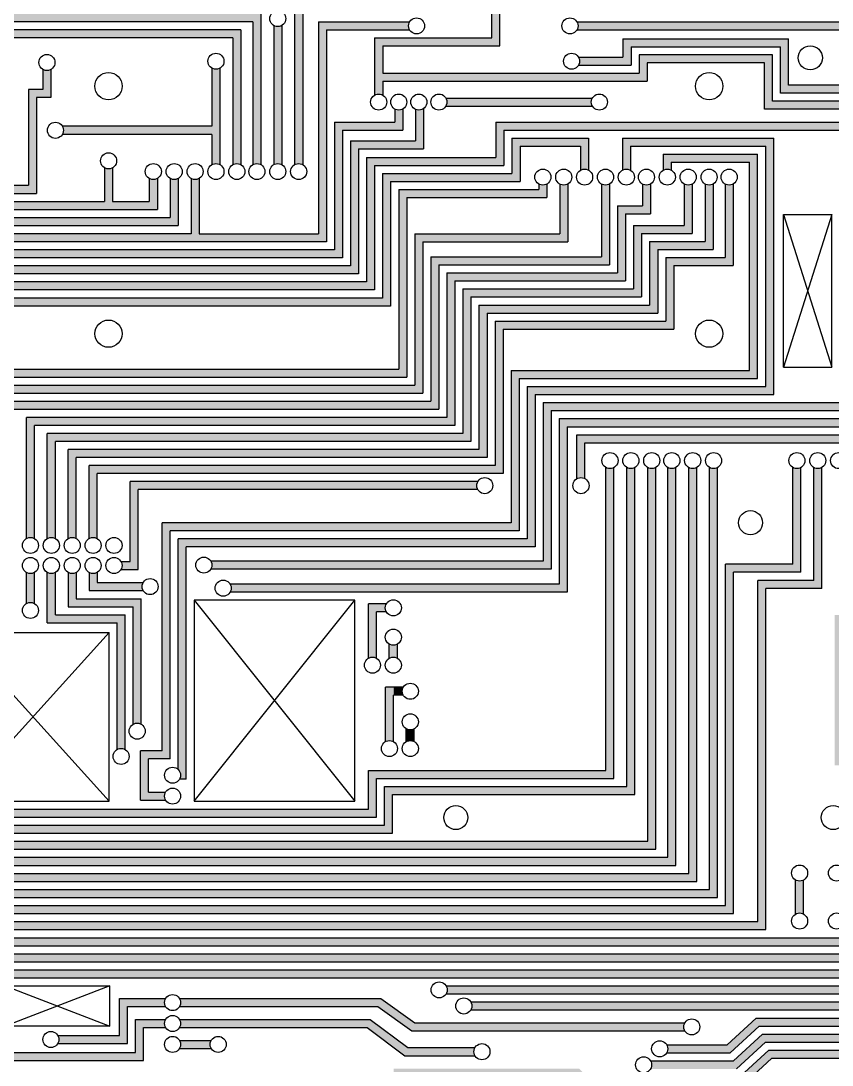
# Model space of a CAD drawing. Header units: millimetres. Extents: x -2849 to 258, y -823 to -139.
# Drawn here: x -348 to -247, y -334 to -204.1 of the extents above; entities that cross this region are included whole.
import ezdxf

# ---------------------------------------------------------------- set-up
doc = ezdxf.new("R2010")
doc.units = ezdxf.units.MM

msp = doc.modelspace()

# ---------------------------------------------------------------- hatches: boundary and pattern name
at = {"lineweight": 30}
for points in [[(-300.883, -201.168), (-302.974, -201.168), (-343.784, -201.132), (-343.784, -200.004, -1), (-345.784, -200.004), (-345.784, -201.132), (-394.724, -201.168), (-394.724, -217.661), (-395.851, -217.661, -0.4142136), (-394.851, -218.661, -0.4142136), (-395.851, -219.661), (-394.724, -219.661), (-394.724, -248.852), (-395.851, -248.852, -0.4142136), (-394.851, -249.852, -0.4142136), (-395.851, -250.852), (-394.724, -250.852), (-394.724, -278.542), (-393.724, -278.542), (-393.724, -202.168), (-313.937, -202.168), (-313.937, -221.956, -0.2679496), (-312.937, -221.956), (-312.937, -202.168), (-303.974, -202.168), (-300.883, -202.168)], [(-204.724, -201.168), (-225.524, -201.168), (-301.617, -201.168), (-301.617, -202.168), (-289.385, -202.168), (-289.385, -206.192), (-301.617, -206.192), (-301.617, -207.192), (-288.385, -207.192), (-288.385, -202.168), (-226.524, -202.168), (-226.524, -213.302, -0.2679496), (-225.524, -213.302), (-225.524, -202.168), (-205.724, -202.168), (-205.724, -278.542), (-204.724, -278.542), (-204.724, -229.475), (-203.596, -229.475, -0.4142136), (-204.596, -228.475, -0.4142136), (-203.596, -227.475), (-204.724, -227.475)], [(-391.724, -204.168), (-319.137, -204.168), (-319.137, -221.956, -0.2679496), (-318.137, -221.956), (-318.137, -203.168), (-392.724, -203.168), (-392.724, -278.542), (-391.724, -278.542)], [(-320.637, -205.168), (-390.724, -205.168), (-390.724, -278.542), (-389.724, -278.542), (-389.724, -206.168), (-321.637, -206.168), (-321.637, -221.956, -0.2679496), (-320.637, -221.956)], [(-309.983, -205.194), (-300.883, -205.194), (-300.883, -204.194), (-310.983, -204.194), (-310.983, -230.557), (-325.837, -230.557), (-325.837, -223.688, -0.2679496), (-326.837, -223.688), (-326.837, -230.557), (-364.564, -230.557), (-364.564, -223.688, -0.2679496), (-365.564, -223.688), (-365.564, -252.806, -0.2679496), (-364.564, -252.806), (-364.564, -231.557), (-309.983, -231.557)], [(-315.537, -204.652, -0.2679496), (-316.537, -204.652), (-316.537, -221.956, -0.2679496), (-315.537, -221.956)], [(-299.752, -204.694, -0.1316527), (-299.618, -204.194), (-301.617, -204.194), (-301.617, -205.194), (-299.618, -205.194, -0.1316527)], [(-233.056, -204.194), (-278.786, -204.194, -0.1316527), (-278.652, -204.694, -0.1316527), (-278.786, -205.194), (-234.056, -205.194), (-234.056, -241.871), (-242.047, -241.871, -0.1316527), (-241.913, -242.371, -0.1316527), (-242.047, -242.871), (-233.056, -242.871), (-229.598, -242.871, -0.1316527), (-229.732, -242.371, -0.1316527), (-229.598, -241.871), (-233.056, -241.871)], [(-301.617, -210.588), (-302.974, -210.588), (-302.974, -207.192), (-301.617, -207.192), (-301.617, -206.192), (-303.974, -206.192), (-303.974, -213.302, -0.2679496), (-302.974, -213.302), (-302.974, -211.588), (-301.617, -211.588)], [(-270.052, -209.288), (-255.424, -209.288), (-255.424, -215.075), (-238.056, -215.075), (-238.056, -234.005, -0.2679496), (-237.056, -234.005), (-237.056, -214.075), (-254.424, -214.075), (-254.424, -208.288), (-271.052, -208.288), (-271.052, -210.588), (-301.617, -210.588), (-301.617, -211.588), (-270.052, -211.588)], [(-346.064, -213.59), (-344.284, -213.59), (-344.284, -210.108, -0.2679496), (-345.284, -210.108), (-345.284, -212.59), (-347.064, -212.59), (-347.064, -224.532), (-354.264, -224.532), (-354.264, -223.688, -0.2679496), (-355.264, -223.688), (-355.264, -225.532), (-346.064, -225.532)], [(-323.237, -209.954, -0.2679496), (-324.237, -209.954), (-324.237, -217.188), (-342.863, -217.188, -0.1316527), (-342.729, -217.688, -0.1316527), (-342.863, -218.188), (-324.237, -218.188), (-324.237, -221.956, -0.2679496), (-323.237, -221.956)], [(-307.983, -217.666), (-300.883, -217.666), (-300.883, -215.164, -0.1547701), (-301.474, -215.034), (-301.474, -216.666), (-308.983, -216.666), (-308.983, -232.557), (-362.659, -232.557), (-362.659, -256.033), (-365.437, -256.033), (-365.437, -268.484, -0.2679496), (-364.437, -268.484), (-364.437, -257.033), (-361.659, -257.033), (-361.659, -233.557), (-307.983, -233.557)], [(-297.874, -214.968, -0.270046), (-298.874, -215.085), (-298.874, -219.002), (-301.617, -219.002), (-301.617, -220.002), (-297.874, -220.002)], [(-300.474, -215.034, -0.2679496), (-301.474, -215.034), (-301.474, -216.666), (-301.617, -216.666), (-301.617, -217.666), (-300.474, -217.666)], [(-240.696, -216.668), (-262.622, -216.668), (-288.874, -216.668), (-288.874, -221.06), (-301.617, -221.06), (-301.617, -222.06), (-287.874, -222.06), (-287.874, -217.668), (-263.622, -217.668), (-240.696, -217.668, -0.1316527), (-240.83, -217.168, -0.1316527)], [(-285.874, -219.668), (-278.33, -219.668), (-278.33, -222.644, -0.2679496), (-277.33, -222.644), (-277.33, -218.668), (-286.874, -218.668), (-286.874, -223.06), (-301.617, -223.06), (-301.617, -224.06), (-285.874, -224.06)], [(-208.724, -225.547), (-228.452, -225.547), (-228.452, -228.26), (-229.247, -228.26, -0.1316527), (-229.113, -228.76, -0.1316527), (-229.247, -229.26), (-227.452, -229.26), (-227.452, -226.547), (-209.724, -226.547), (-209.724, -251.04), (-231.443, -251.04), (-240.491, -255.571), (-278.782, -255.571), (-278.782, -261.044, -0.2679496), (-277.782, -261.044), (-277.782, -256.571), (-240.264, -256.571), (-231.216, -252.04), (-208.724, -252.04)], [(-210.724, -234.968), (-216.858, -234.968, -0.1316527), (-216.724, -235.468, -0.1316527), (-216.858, -235.968), (-211.724, -235.968), (-211.724, -249.04), (-231.985, -249.04), (-241.033, -253.571), (-280.983, -253.571), (-280.983, -274.168), (-301.617, -274.168), (-301.617, -275.168), (-279.983, -275.168), (-279.983, -254.571), (-240.718, -254.571), (-231.67, -250.04), (-210.724, -250.04)], [(-274.171, -259.661, -0.2679496), (-275.171, -259.661), (-275.171, -278.542), (-274.171, -278.542)], [(-271.571, -259.661, -0.2679496), (-272.571, -259.661), (-272.571, -278.542), (-271.571, -278.542)], [(-268.971, -259.661, -0.2679496), (-269.971, -259.661), (-269.971, -278.542), (-268.971, -278.542)], [(-266.471, -259.661, -0.2679496), (-267.471, -259.661), (-267.471, -278.542), (-266.471, -278.542)], [(-263.871, -259.661, -0.2679496), (-264.871, -259.661), (-264.871, -278.542), (-263.871, -278.542)], [(-261.271, -259.661, -0.2679496), (-262.271, -259.661), (-262.271, -278.542), (-261.271, -278.542)], [(-250.893, -259.661, -0.2679496), (-251.893, -259.661), (-251.893, -271.697), (-260.271, -271.697), (-260.271, -278.542), (-259.271, -278.542), (-259.271, -272.697), (-250.893, -272.697)], [(-248.293, -259.661, -0.2679496), (-249.293, -259.661), (-249.293, -273.697), (-256.271, -273.697), (-256.271, -278.542), (-255.271, -278.542), (-255.271, -274.697), (-248.293, -274.697)], [(-291.129, -261.41), (-301.617, -261.41), (-301.617, -262.41), (-291.129, -262.41, -0.1316527), (-291.263, -261.91, -0.1316527)], [(-346.337, -272.716, -0.2679496), (-347.337, -272.716), (-347.337, -276.575, -0.2679496), (-346.337, -276.575)], [(-343.737, -272.716, -0.2679496), (-344.737, -272.716), (-344.737, -278.542), (-335.047, -278.542), (-335.047, -277.978), (-343.737, -277.978)], [(-333.047, -275.978), (-341.137, -275.978), (-341.137, -272.716, -0.2679496), (-342.137, -272.716), (-342.137, -276.978), (-334.047, -276.978), (-334.047, -278.542), (-333.047, -278.542)], [(-332.937, -274.478, -0.1316527), (-332.803, -273.978), (-338.537, -273.978), (-338.537, -272.716, -0.2679496), (-339.537, -272.716), (-339.537, -274.978), (-332.803, -274.978, -0.1316527)], [(-302.648, -277.122, -0.1316527), (-302.514, -276.622), (-304.748, -276.622), (-304.748, -278.542), (-303.748, -278.542), (-303.748, -277.622), (-302.514, -277.622, -0.1316527)], [(-241.093, -295.719), (-245.693, -295.719), (-245.693, -277.991), (-246.693, -277.991), (-246.693, -296.719), (-242.093, -296.719), (-242.093, -318.168), (-305.527, -318.168), (-305.527, -319.168), (-241.093, -319.168)], [(-335.047, -278.542), (-344.737, -278.542), (-344.737, -278.978), (-336.047, -278.978), (-336.047, -294.741, -0.2679496), (-335.047, -294.741)], [(-333.047, -278.542), (-334.047, -278.542), (-334.047, -291.602, -0.2679496), (-333.047, -291.602)], [(-329.437, -278.542), (-330.437, -278.542), (-330.437, -294.925), (-333.15, -294.925), (-333.15, -301.05), (-330.003, -301.05, -0.1316527), (-330.137, -300.55, -0.1316527), (-330.003, -300.05), (-332.15, -300.05), (-332.15, -295.925), (-329.437, -295.925)], [(-327.437, -278.542), (-328.437, -278.542), (-328.437, -297.236, -0.2015124), (-328.137, -297.95, -0.1316527), (-328.271, -298.45), (-327.437, -298.45)], [(-303.748, -278.542), (-304.748, -278.542), (-304.748, -283.387, -0.2679496), (-303.748, -283.387)], [(-237.093, -293.719), (-237.093, -291.719), (-240.493, -291.719), (-240.493, -278.542), (-241.493, -278.542), (-241.493, -292.719), (-238.093, -292.719), (-238.093, -322.168), (-301.617, -322.168), (-301.617, -323.168), (-237.093, -323.168)], [(-219.988, -278.542), (-220.988, -278.542), (-220.988, -324.168), (-295.076, -324.168, -0.1316527), (-294.942, -324.668, -0.1316527), (-295.076, -325.168), (-219.988, -325.168)], [(-217.388, -278.542), (-218.388, -278.542), (-218.388, -326.168), (-292.006, -326.168, -0.1316527), (-291.872, -326.668, -0.1316527), (-292.006, -327.168), (-217.388, -327.168)], [(-301.617, -281.771, -0.1396167), (-302.148, -281.637), (-302.148, -283.387, -0.1396167), (-301.617, -283.253)], [(-301.148, -281.637, -0.123705), (-301.617, -281.771), (-301.617, -283.253, -0.123705), (-301.148, -283.387)], [(-301.635, -288.001), (-301.635, -287.001), (-302.635, -287.001), (-302.635, -293.765, -0.2679496), (-301.635, -293.765)], [(-300.401, -287.001), (-301.617, -287.001), (-301.617, -288.001), (-300.401, -288.001, -0.1316527), (-300.535, -287.501, -0.1316527)], [(-299.035, -292.174, -0.2679496), (-300.035, -292.174), (-300.035, -293.765, -0.2679496), (-299.035, -293.765)], [(-303.757, -298.362), (-301.617, -298.362), (-301.617, -297.362), (-304.757, -297.362), (-304.757, -302.168), (-372.171, -302.168), (-372.171, -307.45), (-376.071, -307.45, -0.1316527), (-375.937, -307.95, -0.1316527), (-376.071, -308.45), (-371.171, -308.45), (-371.171, -303.168), (-303.757, -303.168)], [(-301.757, -300.362), (-301.617, -300.362), (-301.617, -299.362), (-302.757, -299.362), (-302.757, -304.168), (-370.171, -304.168), (-370.171, -310.05), (-376.071, -310.05, -0.1316527), (-375.937, -310.55, -0.1316527), (-376.071, -311.05), (-369.171, -311.05), (-369.171, -305.168), (-301.757, -305.168)], [(-301.617, -306.168), (-368.171, -306.168), (-368.171, -312.65), (-376.071, -312.65, -0.1316527), (-375.937, -313.15, -0.1316527), (-376.071, -313.65), (-367.171, -313.65), (-367.171, -307.168), (-301.617, -307.168)], [(-301.617, -308.168), (-366.171, -308.168), (-366.171, -315.15), (-376.071, -315.15, -0.1316527), (-375.937, -315.65, -0.1316527), (-376.071, -316.15), (-365.171, -316.15), (-365.171, -309.168), (-301.617, -309.168)], [(-301.617, -310.168), (-364.171, -310.168), (-364.171, -317.75), (-376.071, -317.75, -0.1316527), (-375.937, -318.25, -0.1316527), (-376.071, -318.75), (-363.171, -318.75), (-363.171, -311.168), (-301.617, -311.168)], [(-214.788, -310.991, -0.2679496), (-215.788, -310.991), (-215.788, -328.168), (-256.467, -328.168), (-260.081, -331.499), (-267.614, -331.499, -0.1316527), (-267.48, -331.999, -0.1316527), (-267.614, -332.499), (-259.691, -332.499), (-256.076, -329.168), (-214.788, -329.168)], [(-301.617, -312.168), (-362.171, -312.168), (-362.171, -320.35), (-376.071, -320.35, -0.1316527), (-375.937, -320.85, -0.1316527), (-376.071, -321.35), (-361.171, -321.35), (-361.171, -313.168), (-301.617, -313.168)], [(-301.617, -314.168), (-360.171, -314.168), (-360.171, -322.35), (-375.354, -322.35), (-375.354, -324.35), (-376.071, -324.35, -0.1316527), (-375.937, -324.85, -0.1316527), (-376.071, -325.35), (-374.354, -325.35), (-374.354, -323.35), (-359.171, -323.35), (-359.171, -315.168), (-301.617, -315.168)], [(-212.288, -314.554, -0.2679496), (-213.288, -314.554), (-213.288, -330.168), (-255.686, -330.168), (-259.301, -333.499), (-269.614, -333.499, -0.1316527), (-269.48, -333.999, -0.1316527), (-269.614, -334.499), (-258.91, -334.499), (-255.295, -331.168), (-212.288, -331.168)], [(-301.617, -316.168), (-358.171, -316.168), (-358.171, -324.35), (-373.354, -324.35), (-373.354, -326.95), (-376.071, -326.95, -0.1316527), (-375.937, -327.45, -0.1316527), (-376.071, -327.95), (-372.354, -327.95), (-372.354, -325.35), (-357.171, -325.35), (-357.171, -317.168), (-301.617, -317.168)], [(-301.617, -318.168), (-356.171, -318.168), (-356.171, -326.35), (-371.354, -326.35), (-371.354, -329.55), (-376.071, -329.55, -0.1316527), (-375.937, -330.05, -0.1316527), (-376.071, -330.55), (-370.354, -330.55), (-370.354, -327.35), (-355.171, -327.35), (-355.171, -319.168), (-301.617, -319.168)], [(-301.617, -320.168), (-354.171, -320.168), (-354.171, -328.35), (-369.354, -328.35), (-369.354, -332.15), (-376.071, -332.15, -0.1316527), (-375.937, -332.65, -0.1316527), (-376.071, -333.15), (-368.354, -333.15), (-368.354, -329.35), (-353.171, -329.35), (-353.171, -321.168), (-301.617, -321.168)], [(-301.617, -322.168), (-352.171, -322.168), (-352.171, -330.35), (-367.354, -330.35), (-367.354, -334.75), (-376.071, -334.75, -0.1316527), (-375.937, -335.25, -0.1316527), (-376.071, -335.75), (-366.354, -335.75), (-366.354, -331.35), (-351.171, -331.35), (-351.171, -323.168), (-301.617, -323.168)], [(-334.764, -326.75), (-330.003, -326.75, -0.1316527), (-330.137, -326.25, -0.1316527), (-330.003, -325.75), (-335.764, -325.75), (-335.764, -330.341), (-343.429, -330.341, -0.1316527), (-343.295, -330.841, -0.1316527), (-343.429, -331.341), (-334.764, -331.341)], [(-303.199, -325.75), (-308.976, -325.75), (-328.271, -325.75, -0.1316527), (-328.137, -326.25, -0.1316527), (-328.271, -326.75), (-308.976, -326.75), (-303.574, -326.75), (-301.617, -328.147), (-301.617, -326.88)], [(-265.351, -328.77), (-298.971, -328.77), (-301.617, -326.88), (-301.617, -328.147), (-299.345, -329.77), (-265.351, -329.77, -0.1316527), (-265.485, -329.27, -0.1316527)], [(-332.764, -329.35), (-330.003, -329.35, -0.1316527), (-330.137, -328.85, -0.1316527), (-330.003, -328.35), (-333.764, -328.35), (-333.764, -332.451), (-350.108, -332.451), (-350.108, -333.891, -0.2679782), (-349.108, -333.877), (-349.108, -333.451), (-332.764, -333.451)], [(-304.519, -328.35), (-328.271, -328.35, -0.1316527), (-328.137, -328.85, -0.1316527), (-328.271, -329.35), (-304.893, -329.35), (-301.617, -331.801), (-301.617, -330.521)], [(-324.463, -331.45, -0.1316527), (-324.329, -330.95), (-328.271, -330.95, -0.1316527), (-328.137, -331.45, -0.1316527), (-328.271, -331.95), (-324.329, -331.95, -0.1316527)], [(-291.479, -331.857), (-299.831, -331.857), (-301.617, -330.521), (-301.617, -331.801), (-300.206, -332.857), (-291.479, -332.857, -0.1316527), (-291.613, -332.357, -0.1316527)], [(-278.51, -334.457), (-301.617, -334.457), (-301.617, -335.457), (-278.937, -335.457), (-277.6, -336.852), (-258.513, -336.852), (-254.514, -333.168), (-236.459, -333.168, -0.1316527), (-236.593, -332.668, -0.1316527), (-236.459, -332.168), (-254.905, -332.168), (-258.903, -335.852), (-277.173, -335.852)]]:
    msp.add_hatch(color=1, dxfattribs=at).paths.add_polyline_path(points)
for points in [[(-252.424, -206.288), (-273.052, -206.288), (-273.052, -208.588), (-278.589, -208.588, -0.1316527), (-278.455, -209.088, -0.1316527), (-278.589, -209.588), (-272.052, -209.588), (-272.052, -207.288), (-253.424, -207.288), (-253.424, -213.075), (-236.056, -213.075), (-236.056, -239.005, -0.2679496), (-235.056, -239.005), (-235.056, -212.075), (-252.424, -212.075)], [(-276.993, -214.168, -0.1316527), (-276.859, -213.668), (-295.108, -213.668, -0.1316527), (-294.974, -214.168, -0.1316527), (-295.108, -214.668), (-276.859, -214.668, -0.1316527)], [(-331.037, -223.688, -0.2679496), (-332.037, -223.688), (-332.037, -226.532), (-336.604, -226.532), (-336.604, -222.354, -0.2679496), (-337.604, -222.354), (-337.604, -226.532), (-359.364, -226.532), (-359.364, -223.688, -0.2679496), (-360.364, -223.688), (-360.364, -227.532), (-331.037, -227.532)], [(-328.437, -223.688, -0.2679496), (-329.437, -223.688), (-329.437, -228.532), (-361.964, -228.532), (-361.964, -223.688, -0.2679496), (-362.964, -223.688), (-362.964, -229.532), (-328.437, -229.532)], [(-212.724, -237.468), (-216.858, -237.468, -0.1316527), (-216.724, -237.968, -0.1316527), (-216.858, -238.468), (-213.724, -238.468), (-213.724, -247.04), (-232.615, -247.04), (-241.663, -251.571), (-282.983, -251.571), (-282.983, -271.3), (-301.617, -271.3), (-301.617, -272.3), (-281.983, -272.3), (-281.983, -252.571), (-241.348, -252.571), (-232.3, -248.04), (-212.724, -248.04)], [(-239.093, -293.719), (-243.093, -293.719), (-243.093, -278.542), (-244.093, -278.542), (-244.093, -294.719), (-240.093, -294.719), (-240.093, -320.168), (-301.617, -320.168), (-301.617, -321.168), (-239.093, -321.168)], [(-250.553, -310.991, -0.2679496), (-251.553, -310.991), (-251.553, -315.23, -0.2679496), (-250.553, -315.23)]]:
    msp.add_hatch(color=1, dxfattribs=at).paths.add_polyline_path(points, flags=17)
h = msp.add_hatch(color=1, dxfattribs=at)
h.paths.add_polyline_path([(-305.983, -220.002), (-301.617, -220.002), (-301.617, -219.002), (-306.983, -219.002), (-306.983, -234.557), (-360.659, -234.557), (-360.659, -258.033), (-362.837, -258.033), (-362.837, -268.484, -0.2679496), (-361.837, -268.484), (-361.837, -259.033), (-359.659, -259.033), (-359.659, -235.557), (-305.983, -235.557)])
h.paths.add_polyline_path([(-301.983, -224.06), (-301.617, -224.06), (-301.617, -223.06), (-302.983, -223.06), (-302.983, -238.557), (-356.659, -238.557), (-356.659, -262.033), (-357.637, -262.033), (-357.637, -268.484, -0.2679496), (-356.637, -268.484), (-356.637, -263.033), (-355.659, -263.033), (-355.659, -239.557), (-301.983, -239.557)], flags=16)
h.paths.add_polyline_path([(-301.617, -247.41), (-354.659, -247.41), (-354.659, -265.706), (-355.037, -265.706), (-355.037, -268.484, -0.2679496), (-354.037, -268.484), (-354.037, -266.706), (-353.659, -266.706), (-353.659, -248.41), (-301.617, -248.41)], flags=16)
h.paths.add_polyline_path([(-301.617, -249.41), (-352.437, -249.41), (-352.437, -268.484, -0.2679496), (-351.437, -268.484), (-351.437, -250.41), (-301.617, -250.41)], flags=0)
h.paths.add_polyline_path([(-301.617, -251.41), (-349.937, -251.41), (-349.937, -268.484, -0.2679496), (-348.937, -268.484), (-348.937, -252.41), (-301.617, -252.41)], flags=0)
h.paths.add_polyline_path([(-301.617, -253.41), (-347.337, -253.41), (-347.337, -268.484, -0.2679496), (-346.337, -268.484), (-346.337, -254.41), (-301.617, -254.41)], flags=0)
h.paths.add_polyline_path([(-301.617, -255.41), (-344.737, -255.41), (-344.737, -268.484, -0.2679496), (-343.737, -268.484), (-343.737, -256.41), (-301.617, -256.41)], flags=0)
h.paths.add_polyline_path([(-301.617, -257.41), (-342.137, -257.41), (-342.137, -268.484, -0.2679496), (-341.137, -268.484), (-341.137, -258.41), (-301.617, -258.41)], flags=0)
h.paths.add_polyline_path([(-301.617, -259.41), (-339.537, -259.41), (-339.537, -268.484, -0.2679496), (-338.537, -268.484), (-338.537, -260.41), (-301.617, -260.41)], flags=0)
h = msp.add_hatch(color=1, dxfattribs=at)
h.paths.add_polyline_path([(-254.279, -218.668), (-273.13, -218.668), (-273.13, -222.644, -0.2679496), (-272.13, -222.644), (-272.13, -219.668), (-255.279, -219.668), (-255.279, -249.571), (-284.983, -249.571), (-284.983, -268.536), (-301.617, -268.536), (-301.617, -269.536), (-283.983, -269.536), (-283.983, -250.571), (-254.279, -250.571)])
h.paths.add_polyline_path([(-259.33, -224.376, -0.2679496), (-260.33, -224.376), (-260.33, -233.518), (-267.73, -233.518), (-267.73, -241.431), (-288.983, -241.431), (-288.983, -259.41), (-301.617, -259.41), (-301.617, -260.41), (-287.983, -260.41), (-287.983, -242.431), (-266.73, -242.431), (-266.73, -234.518), (-259.33, -234.518)], flags=16)
h.paths.add_polyline_path([(-261.83, -224.376, -0.2679496), (-262.83, -224.376), (-262.83, -231.518), (-269.73, -231.518), (-269.73, -239.431), (-290.983, -239.431), (-290.983, -257.41), (-301.617, -257.41), (-301.617, -258.41), (-289.983, -258.41), (-289.983, -240.431), (-268.73, -240.431), (-268.73, -232.518), (-261.83, -232.518)], flags=16)
h.paths.add_polyline_path([(-264.43, -224.376, -0.2679496), (-265.43, -224.376), (-265.43, -229.518), (-271.73, -229.518), (-271.73, -237.431), (-292.983, -237.431), (-292.983, -255.41), (-301.617, -255.41), (-301.617, -256.41), (-291.983, -256.41), (-291.983, -238.431), (-270.73, -238.431), (-270.73, -230.518), (-264.43, -230.518)], flags=0)
h.paths.add_polyline_path([(-269.63, -224.376, -0.2679496), (-270.63, -224.376), (-270.63, -227.086), (-273.73, -227.086), (-273.73, -235.431), (-294.983, -235.431), (-294.983, -253.41), (-301.617, -253.41), (-301.617, -254.41), (-293.983, -254.41), (-293.983, -236.431), (-272.73, -236.431), (-272.73, -228.086), (-269.63, -228.086)], flags=0)
h = msp.add_hatch(color=1, dxfattribs=at)
h.paths.add_polyline_path([(-256.279, -220.668), (-268.03, -220.668), (-268.03, -222.644, -0.2679496), (-267.03, -222.644), (-267.03, -221.668), (-257.279, -221.668), (-257.279, -247.571), (-286.983, -247.571), (-286.983, -266.536), (-301.617, -266.536), (-301.617, -267.536), (-285.983, -267.536), (-285.983, -248.571), (-256.279, -248.571)], flags=17)
h.paths.add_polyline_path([(-259.33, -224.376, -0.2679496), (-260.33, -224.376), (-260.33, -233.518), (-267.73, -233.518), (-267.73, -241.431), (-288.983, -241.431), (-288.983, -259.41), (-301.617, -259.41), (-301.617, -260.41), (-287.983, -260.41), (-287.983, -242.431), (-266.73, -242.431), (-266.73, -234.518), (-259.33, -234.518)], flags=16)
h.paths.add_polyline_path([(-261.83, -224.376, -0.2679496), (-262.83, -224.376), (-262.83, -231.518), (-269.73, -231.518), (-269.73, -239.431), (-290.983, -239.431), (-290.983, -257.41), (-301.617, -257.41), (-301.617, -258.41), (-289.983, -258.41), (-289.983, -240.431), (-268.73, -240.431), (-268.73, -232.518), (-261.83, -232.518)], flags=16)
h.paths.add_polyline_path([(-264.43, -224.376, -0.2679496), (-265.43, -224.376), (-265.43, -229.518), (-271.73, -229.518), (-271.73, -237.431), (-292.983, -237.431), (-292.983, -255.41), (-301.617, -255.41), (-301.617, -256.41), (-291.983, -256.41), (-291.983, -238.431), (-270.73, -238.431), (-270.73, -230.518), (-264.43, -230.518)], flags=0)
h.paths.add_polyline_path([(-269.63, -224.376, -0.2679496), (-270.63, -224.376), (-270.63, -227.086), (-273.73, -227.086), (-273.73, -235.431), (-294.983, -235.431), (-294.983, -253.41), (-301.617, -253.41), (-301.617, -254.41), (-293.983, -254.41), (-293.983, -236.431), (-272.73, -236.431), (-272.73, -228.086), (-269.63, -228.086)], flags=0)
h = msp.add_hatch(color=1, dxfattribs=at)
h.paths.add_polyline_path([(-303.983, -222.06), (-301.617, -222.06), (-301.617, -221.06), (-304.983, -221.06), (-304.983, -236.557), (-358.659, -236.557), (-358.659, -260.033), (-360.237, -260.033), (-360.237, -268.484, -0.2679496), (-359.237, -268.484), (-359.237, -261.033), (-357.659, -261.033), (-357.659, -237.557), (-303.983, -237.557)], flags=17)
h.paths.add_polyline_path([(-301.983, -224.06), (-301.617, -224.06), (-301.617, -223.06), (-302.983, -223.06), (-302.983, -238.557), (-356.659, -238.557), (-356.659, -262.033), (-357.637, -262.033), (-357.637, -268.484, -0.2679496), (-356.637, -268.484), (-356.637, -263.033), (-355.659, -263.033), (-355.659, -239.557), (-301.983, -239.557)], flags=16)
h.paths.add_polyline_path([(-301.617, -247.41), (-354.659, -247.41), (-354.659, -265.706), (-355.037, -265.706), (-355.037, -268.484, -0.2679496), (-354.037, -268.484), (-354.037, -266.706), (-353.659, -266.706), (-353.659, -248.41), (-301.617, -248.41)], flags=16)
h.paths.add_polyline_path([(-301.617, -249.41), (-352.437, -249.41), (-352.437, -268.484, -0.2679496), (-351.437, -268.484), (-351.437, -250.41), (-301.617, -250.41)], flags=0)
h.paths.add_polyline_path([(-301.617, -251.41), (-349.937, -251.41), (-349.937, -268.484, -0.2679496), (-348.937, -268.484), (-348.937, -252.41), (-301.617, -252.41)], flags=0)
h.paths.add_polyline_path([(-301.617, -253.41), (-347.337, -253.41), (-347.337, -268.484, -0.2679496), (-346.337, -268.484), (-346.337, -254.41), (-301.617, -254.41)], flags=0)
h.paths.add_polyline_path([(-301.617, -255.41), (-344.737, -255.41), (-344.737, -268.484, -0.2679496), (-343.737, -268.484), (-343.737, -256.41), (-301.617, -256.41)], flags=0)
h.paths.add_polyline_path([(-301.617, -257.41), (-342.137, -257.41), (-342.137, -268.484, -0.2679496), (-341.137, -268.484), (-341.137, -258.41), (-301.617, -258.41)], flags=0)
h.paths.add_polyline_path([(-301.617, -259.41), (-339.537, -259.41), (-339.537, -268.484, -0.2679496), (-338.537, -268.484), (-338.537, -260.41), (-301.617, -260.41)], flags=0)
h = msp.add_hatch(color=1, dxfattribs=at)
h.paths.add_polyline_path([(-301.983, -224.06), (-301.617, -224.06), (-301.617, -223.06), (-302.983, -223.06), (-302.983, -238.557), (-356.659, -238.557), (-356.659, -262.033), (-357.637, -262.033), (-357.637, -268.484, -0.2679496), (-356.637, -268.484), (-356.637, -263.033), (-355.659, -263.033), (-355.659, -239.557), (-301.983, -239.557)], flags=16)
h.paths.add_polyline_path([(-301.617, -247.41), (-354.659, -247.41), (-354.659, -265.706), (-355.037, -265.706), (-355.037, -268.484, -0.2679496), (-354.037, -268.484), (-354.037, -266.706), (-353.659, -266.706), (-353.659, -248.41), (-301.617, -248.41)], flags=16)
h.paths.add_polyline_path([(-301.617, -249.41), (-352.437, -249.41), (-352.437, -268.484, -0.2679496), (-351.437, -268.484), (-351.437, -250.41), (-301.617, -250.41)], flags=0)
h.paths.add_polyline_path([(-301.617, -251.41), (-349.937, -251.41), (-349.937, -268.484, -0.2679496), (-348.937, -268.484), (-348.937, -252.41), (-301.617, -252.41)], flags=0)
h.paths.add_polyline_path([(-301.617, -253.41), (-347.337, -253.41), (-347.337, -268.484, -0.2679496), (-346.337, -268.484), (-346.337, -254.41), (-301.617, -254.41)], flags=0)
h.paths.add_polyline_path([(-301.617, -255.41), (-344.737, -255.41), (-344.737, -268.484, -0.2679496), (-343.737, -268.484), (-343.737, -256.41), (-301.617, -256.41)], flags=0)
h.paths.add_polyline_path([(-301.617, -257.41), (-342.137, -257.41), (-342.137, -268.484, -0.2679496), (-341.137, -268.484), (-341.137, -258.41), (-301.617, -258.41)], flags=0)
h.paths.add_polyline_path([(-301.617, -259.41), (-339.537, -259.41), (-339.537, -268.484, -0.2679496), (-338.537, -268.484), (-338.537, -260.41), (-301.617, -260.41)], flags=0)
h.paths.add_polyline_path([(-301.617, -261.41), (-334.437, -261.41), (-334.437, -271.35), (-335.571, -271.35, -0.1316527), (-335.437, -271.85, -0.1316527), (-335.571, -272.35), (-333.437, -272.35), (-333.437, -262.41), (-301.617, -262.41)])
h = msp.add_hatch(color=1, dxfattribs=at)
h.paths.add_polyline_path([(-282.53, -224.376, -0.2679496), (-283.53, -224.376), (-283.53, -225.06), (-300.983, -225.06), (-300.983, -247.41), (-301.617, -247.41), (-301.617, -248.41), (-299.983, -248.41), (-299.983, -226.06), (-282.53, -226.06)], flags=16)
h.paths.add_polyline_path([(-274.73, -224.376, -0.2679496), (-275.73, -224.376), (-275.73, -233.431), (-296.983, -233.431), (-296.983, -251.41), (-301.617, -251.41), (-301.617, -252.41), (-295.983, -252.41), (-295.983, -234.431), (-274.73, -234.431)])
h = msp.add_hatch(color=1, dxfattribs=at)
h.paths.add_polyline_path([(-282.53, -224.376, -0.2679496), (-283.53, -224.376), (-283.53, -225.06), (-300.983, -225.06), (-300.983, -247.41), (-301.617, -247.41), (-301.617, -248.41), (-299.983, -248.41), (-299.983, -226.06), (-282.53, -226.06)], flags=16)
h.paths.add_polyline_path([(-279.93, -224.376, -0.2679496), (-280.93, -224.376), (-280.93, -230.56), (-298.983, -230.56), (-298.983, -249.41), (-301.617, -249.41), (-301.617, -250.41), (-297.983, -250.41), (-297.983, -231.56), (-279.93, -231.56)], flags=17)
h = msp.add_hatch(color=1, dxfattribs=at)
h.paths.add_polyline_path([(-329.437, -267.536), (-301.617, -267.536), (-301.617, -266.536), (-330.437, -266.536), (-330.437, -278.542), (-329.437, -278.542)])
h.paths.add_polyline_path([(-301.617, -271.3), (-324.38, -271.3, -0.1316527), (-324.246, -271.8, -0.1316527), (-324.38, -272.3), (-301.617, -272.3)], flags=16)
h.paths.add_polyline_path([(-301.617, -274.168), (-321.969, -274.168, -0.1316527), (-321.835, -274.668, -0.1316527), (-321.969, -275.168), (-301.617, -275.168)], flags=16)
h = msp.add_hatch(color=1, dxfattribs=at)
h.paths.add_polyline_path([(-327.437, -269.536), (-301.617, -269.536), (-301.617, -268.536), (-328.437, -268.536), (-328.437, -278.542), (-327.437, -278.542)], flags=17)
h.paths.add_polyline_path([(-301.617, -271.3), (-324.38, -271.3, -0.1316527), (-324.246, -271.8, -0.1316527), (-324.38, -272.3), (-301.617, -272.3)], flags=16)
h.paths.add_polyline_path([(-301.617, -274.168), (-321.969, -274.168, -0.1316527), (-321.835, -274.668, -0.1316527), (-321.969, -275.168), (-301.617, -275.168)], flags=16)
h = msp.add_hatch(color=1, dxfattribs=at)
h.paths.add_polyline_path([(-274.171, -278.542), (-275.171, -278.542), (-275.171, -297.362), (-301.617, -297.362), (-301.617, -298.362), (-274.171, -298.362)], flags=0)
h.paths.add_polyline_path([(-271.571, -278.542), (-272.571, -278.542), (-272.571, -299.362), (-301.617, -299.362), (-301.617, -300.362), (-271.571, -300.362)], flags=0)
h.paths.add_polyline_path([(-268.971, -278.542), (-269.971, -278.542), (-269.971, -306.168), (-301.617, -306.168), (-301.617, -307.168), (-268.971, -307.168)], flags=0)
h.paths.add_polyline_path([(-266.471, -278.542), (-267.471, -278.542), (-267.471, -308.168), (-301.617, -308.168), (-301.617, -309.168), (-266.471, -309.168)], flags=0)
h.paths.add_polyline_path([(-263.871, -278.542), (-264.871, -278.542), (-264.871, -310.168), (-301.617, -310.168), (-301.617, -311.168), (-263.871, -311.168)], flags=16)
h.paths.add_polyline_path([(-261.271, -278.542), (-262.271, -278.542), (-262.271, -312.168), (-301.617, -312.168), (-301.617, -313.168), (-261.271, -313.168)], flags=16)
h.paths.add_polyline_path([(-259.271, -278.542), (-260.271, -278.542), (-260.271, -314.168), (-301.617, -314.168), (-301.617, -315.168), (-259.271, -315.168)], flags=17)
h = msp.add_hatch(color=1, dxfattribs=at)
h.paths.add_polyline_path([(-274.171, -278.542), (-275.171, -278.542), (-275.171, -297.362), (-301.617, -297.362), (-301.617, -298.362), (-274.171, -298.362)], flags=0)
h.paths.add_polyline_path([(-271.571, -278.542), (-272.571, -278.542), (-272.571, -299.362), (-301.617, -299.362), (-301.617, -300.362), (-271.571, -300.362)], flags=0)
h.paths.add_polyline_path([(-268.971, -278.542), (-269.971, -278.542), (-269.971, -306.168), (-301.617, -306.168), (-301.617, -307.168), (-268.971, -307.168)], flags=0)
h.paths.add_polyline_path([(-266.471, -278.542), (-267.471, -278.542), (-267.471, -308.168), (-301.617, -308.168), (-301.617, -309.168), (-266.471, -309.168)], flags=0)
h.paths.add_polyline_path([(-263.871, -278.542), (-264.871, -278.542), (-264.871, -310.168), (-301.617, -310.168), (-301.617, -311.168), (-263.871, -311.168)], flags=16)
h.paths.add_polyline_path([(-261.271, -278.542), (-262.271, -278.542), (-262.271, -312.168), (-301.617, -312.168), (-301.617, -313.168), (-261.271, -313.168)], flags=16)
h.paths.add_polyline_path([(-255.271, -278.542), (-256.271, -278.542), (-256.271, -316.168), (-301.617, -316.168), (-301.617, -317.168), (-255.271, -317.168)])

# ---------------------------------------------------------------- linework, layer by layer
at = {"color": 2, "lineweight": 30}
for p, q in [((-313.937, -202.168), (-313.937, -221.956)), ((-312.937, -202.168), (-312.937, -221.956)), ((-289.385, -206.192), (-289.385, -202.168)), ((-288.385, -207.192), (-288.385, -202.168)), ((-318.137, -203.168), (-318.137, -221.956)), ((-319.137, -204.168), (-391.724, -204.168)), ((-320.637, -205.168), (-390.724, -205.168)), ((-320.637, -205.168), (-320.637, -221.956)), ((-319.137, -204.168), (-319.137, -221.956)), ((-316.537, -204.652), (-316.537, -221.956)), ((-315.537, -204.652), (-315.537, -221.956)), ((-310.983, -204.194), (-310.983, -230.557)), ((-310.983, -204.194), (-299.618, -204.194)), ((-309.983, -205.194), (-309.983, -231.557)), ((-309.983, -205.194), (-299.618, -205.194)), ((-278.786, -204.194), (-233.056, -204.194)), ((-278.786, -205.194), (-234.056, -205.194)), ((-321.637, -206.168), (-389.724, -206.168)), ((-321.637, -206.168), (-321.637, -221.956)), ((-303.974, -206.192), (-303.974, -213.302)), ((-303.974, -206.192), (-289.385, -206.192)), ((-273.052, -206.288), (-252.424, -206.288)), ((-273.052, -206.288), (-273.052, -208.588)), ((-252.424, -212.075), (-252.424, -206.288)), ((-302.974, -207.192), (-302.974, -210.588)), ((-302.974, -207.192), (-288.385, -207.192)), ((-272.052, -207.288), (-253.424, -207.288)), ((-272.052, -207.288), (-272.052, -209.588)), ((-253.424, -213.075), (-253.424, -207.288)), ((-278.589, -208.588), (-273.052, -208.588)), ((-271.052, -208.288), (-271.052, -210.588)), ((-254.424, -208.288), (-271.052, -208.288)), ((-254.424, -214.075), (-254.424, -208.288)), ((-345.284, -210.108), (-345.284, -212.59)), ((-344.284, -210.108), (-344.284, -213.59)), ((-324.237, -209.954), (-324.237, -217.188)), ((-323.237, -209.954), (-323.237, -221.956)), ((-278.589, -209.588), (-272.052, -209.588)), ((-270.052, -209.288), (-270.052, -211.588)), ((-255.424, -209.288), (-270.052, -209.288)), ((-255.424, -215.075), (-255.424, -209.288)), ((-302.974, -210.588), (-271.052, -210.588)), ((-302.974, -211.588), (-270.052, -211.588)), ((-302.974, -211.588), (-302.974, -213.302)), ((-347.064, -212.59), (-347.064, -224.532)), ((-345.284, -212.59), (-347.064, -212.59)), ((-236.056, -213.075), (-253.424, -213.075)), ((-235.056, -212.075), (-252.424, -212.075)), ((-346.064, -213.59), (-346.064, -225.532)), ((-344.284, -213.59), (-346.064, -213.59)), ((-295.108, -213.668), (-276.859, -213.668)), ((-237.056, -214.075), (-254.424, -214.075)), ((-301.474, -215.034), (-301.474, -216.666)), ((-300.474, -215.034), (-300.474, -217.666)), ((-298.874, -215.085), (-298.874, -219.002)), ((-297.874, -214.968), (-297.874, -220.002)), ((-295.108, -214.668), (-276.859, -214.668)), ((-238.056, -215.075), (-255.424, -215.075)), ((-308.983, -216.666), (-308.983, -232.557)), ((-308.983, -216.666), (-301.474, -216.666)), ((-288.874, -216.668), (-262.622, -216.668)), ((-288.874, -216.668), (-288.874, -221.06)), ((-262.622, -216.668), (-240.696, -216.668)), ((-324.237, -217.188), (-342.863, -217.188)), ((-324.237, -218.188), (-342.863, -218.188)), ((-324.237, -218.188), (-324.237, -221.956)), ((-307.983, -217.666), (-307.983, -233.557)), ((-307.983, -217.666), (-300.474, -217.666)), ((-287.874, -217.668), (-263.622, -217.668)), ((-287.874, -217.668), (-287.874, -222.06)), ((-263.622, -217.668), (-240.696, -217.668)), ((-306.983, -219.002), (-306.983, -234.557)), ((-306.983, -219.002), (-298.874, -219.002)), ((-286.874, -218.668), (-277.33, -218.668)), ((-286.874, -218.668), (-286.874, -223.06)), ((-277.33, -218.668), (-277.33, -222.644)), ((-273.13, -218.668), (-254.279, -218.668)), ((-273.13, -218.668), (-273.13, -222.644)), ((-254.279, -250.571), (-254.279, -218.668)), ((-305.983, -220.002), (-305.983, -235.557)), ((-305.983, -220.002), (-297.874, -220.002)), ((-285.874, -219.668), (-278.33, -219.668)), ((-285.874, -219.668), (-285.874, -224.06)), ((-278.33, -219.668), (-278.33, -222.644)), ((-272.13, -219.668), (-255.279, -219.668)), ((-272.13, -219.668), (-272.13, -222.644)), ((-268.03, -220.668), (-256.279, -220.668)), ((-268.03, -220.668), (-268.03, -222.644)), ((-256.279, -248.571), (-256.279, -220.668)), ((-255.279, -249.571), (-255.279, -219.668)), ((-304.983, -221.06), (-304.983, -236.557)), ((-304.983, -221.06), (-288.874, -221.06)), ((-303.983, -222.06), (-303.983, -237.557)), ((-303.983, -222.06), (-287.874, -222.06)), ((-267.03, -221.668), (-257.279, -221.668)), ((-267.03, -221.668), (-267.03, -222.644)), ((-257.279, -247.571), (-257.279, -221.668)), ((-337.604, -222.354), (-337.604, -226.532)), ((-336.604, -222.354), (-336.604, -226.532)), ((-302.983, -223.06), (-302.983, -238.557)), ((-302.983, -223.06), (-286.874, -223.06)), ((-354.264, -224.532), (-347.064, -224.532)), ((-332.037, -223.688), (-332.037, -226.532)), ((-331.037, -223.688), (-331.037, -227.532)), ((-329.437, -223.688), (-329.437, -228.532)), ((-328.437, -223.688), (-328.437, -229.532)), ((-326.837, -223.688), (-326.837, -230.557)), ((-325.837, -223.688), (-325.837, -230.557)), ((-301.983, -224.06), (-301.983, -239.557)), ((-301.983, -224.06), (-285.874, -224.06)), ((-283.53, -224.376), (-283.53, -225.06)), ((-282.53, -224.376), (-282.53, -226.06)), ((-280.93, -224.376), (-280.93, -230.56)), ((-279.93, -224.376), (-279.93, -231.56)), ((-275.73, -224.376), (-275.73, -233.431)), ((-274.73, -224.376), (-274.73, -234.431)), ((-270.63, -224.376), (-270.63, -227.086)), ((-269.63, -224.376), (-269.63, -228.086)), ((-265.43, -224.376), (-265.43, -229.518)), ((-264.43, -224.376), (-264.43, -230.518)), ((-262.83, -224.376), (-262.83, -231.518)), ((-261.83, -224.376), (-261.83, -232.518)), ((-260.33, -224.376), (-260.33, -233.518)), ((-259.33, -224.376), (-259.33, -234.518)), ((-355.264, -225.532), (-346.064, -225.532)), ((-300.983, -225.06), (-300.983, -247.41)), ((-300.983, -225.06), (-283.53, -225.06)), ((-299.983, -226.06), (-299.983, -248.41)), ((-299.983, -226.06), (-282.53, -226.06)), ((-359.364, -226.532), (-337.604, -226.532)), ((-336.604, -226.532), (-332.037, -226.532)), ((-273.73, -227.086), (-270.63, -227.086)), ((-273.73, -227.086), (-273.73, -235.431)), ((-361.964, -228.532), (-329.437, -228.532)), ((-360.364, -227.532), (-331.037, -227.532)), ((-272.73, -228.086), (-269.63, -228.086)), ((-272.73, -228.086), (-272.73, -236.431)), ((-362.964, -229.532), (-328.437, -229.532)), ((-271.73, -229.518), (-271.73, -237.431)), ((-271.73, -229.518), (-265.43, -229.518)), ((-326.837, -230.557), (-364.564, -230.557)), ((-325.837, -230.557), (-310.983, -230.557)), ((-298.983, -230.56), (-298.983, -249.41)), ((-298.983, -230.56), (-280.93, -230.56)), ((-270.73, -230.518), (-270.73, -238.431)), ((-270.73, -230.518), (-264.43, -230.518)), ((-309.983, -231.557), (-364.564, -231.557)), ((-308.983, -232.557), (-362.659, -232.557)), ((-297.983, -231.56), (-297.983, -250.41)), ((-297.983, -231.56), (-279.93, -231.56)), ((-269.73, -231.518), (-269.73, -239.431)), ((-269.73, -231.518), (-262.83, -231.518)), ((-268.73, -232.518), (-268.73, -240.431)), ((-268.73, -232.518), (-261.83, -232.518)), ((-307.983, -233.557), (-361.659, -233.557)), ((-296.983, -233.431), (-296.983, -251.41)), ((-296.983, -233.431), (-275.73, -233.431)), ((-267.73, -233.518), (-267.73, -241.431)), ((-267.73, -233.518), (-260.33, -233.518)), ((-306.983, -234.557), (-360.659, -234.557)), ((-295.983, -234.431), (-295.983, -252.41)), ((-295.983, -234.431), (-274.73, -234.431)), ((-266.73, -234.518), (-266.73, -242.431)), ((-266.73, -234.518), (-259.33, -234.518)), ((-305.983, -235.557), (-359.659, -235.557)), ((-294.983, -235.431), (-294.983, -253.41)), ((-294.983, -235.431), (-273.73, -235.431)), ((-293.983, -236.431), (-293.983, -254.41)), ((-293.983, -236.431), (-272.73, -236.431)), ((-304.983, -236.557), (-358.659, -236.557)), ((-303.983, -237.557), (-357.659, -237.557)), ((-292.983, -237.431), (-292.983, -255.41)), ((-292.983, -237.431), (-271.73, -237.431)), ((-302.983, -238.557), (-356.659, -238.557)), ((-291.983, -238.431), (-291.983, -256.41)), ((-291.983, -238.431), (-270.73, -238.431)), ((-301.983, -239.557), (-355.659, -239.557)), ((-290.983, -239.431), (-290.983, -257.41)), ((-290.983, -239.431), (-269.73, -239.431)), ((-289.983, -240.431), (-289.983, -258.41)), ((-289.983, -240.431), (-268.73, -240.431)), ((-288.983, -241.431), (-288.983, -259.41)), ((-288.983, -241.431), (-267.73, -241.431)), ((-287.983, -242.431), (-287.983, -260.41)), ((-287.983, -242.431), (-266.73, -242.431)), ((-354.659, -247.41), (-300.983, -247.41)), ((-286.983, -247.571), (-286.983, -266.536)), ((-286.983, -247.571), (-257.279, -247.571)), ((-353.659, -248.41), (-299.983, -248.41)), ((-352.437, -249.41), (-298.983, -249.41)), ((-285.983, -248.571), (-285.983, -267.536)), ((-285.983, -248.571), (-256.279, -248.571)), ((-351.437, -250.41), (-297.983, -250.41)), ((-284.983, -249.571), (-284.983, -268.536)), ((-284.983, -249.571), (-255.279, -249.571)), ((-283.983, -250.571), (-283.983, -269.536)), ((-283.983, -250.571), (-254.279, -250.571)), ((-349.937, -251.41), (-296.983, -251.41)), ((-282.983, -251.571), (-241.663, -251.571)), ((-282.983, -251.571), (-282.983, -271.3)), ((-348.937, -252.41), (-295.983, -252.41)), ((-347.337, -268.484), (-347.337, -253.41)), ((-294.983, -253.41), (-347.337, -253.41)), ((-281.983, -252.571), (-241.348, -252.571)), ((-281.983, -252.571), (-281.983, -272.3)), ((-346.337, -268.484), (-346.337, -254.41)), ((-293.983, -254.41), (-346.337, -254.41)), ((-280.983, -253.571), (-241.033, -253.571)), ((-280.983, -253.571), (-280.983, -274.168)), ((-279.983, -254.571), (-240.718, -254.571)), ((-279.983, -254.571), (-279.983, -275.168)), ((-344.737, -268.484), (-344.737, -255.41)), ((-292.983, -255.41), (-344.737, -255.41)), ((-278.782, -255.571), (-240.491, -255.571)), ((-278.782, -261.044), (-278.782, -255.571)), ((-343.737, -268.484), (-343.737, -256.41)), ((-291.983, -256.41), (-343.737, -256.41)), ((-277.782, -256.571), (-240.264, -256.571)), ((-277.782, -261.044), (-277.782, -256.571)), ((-342.137, -268.484), (-342.137, -257.41)), ((-290.983, -257.41), (-342.137, -257.41)), ((-341.137, -268.484), (-341.137, -258.41)), ((-289.983, -258.41), (-341.137, -258.41)), ((-339.537, -268.484), (-339.537, -259.41)), ((-288.983, -259.41), (-339.537, -259.41)), ((-275.171, -297.362), (-275.171, -259.661)), ((-274.171, -298.362), (-274.171, -259.661)), ((-272.571, -299.362), (-272.571, -259.661)), ((-271.571, -300.362), (-271.571, -259.661)), ((-269.971, -306.168), (-269.971, -259.661)), ((-268.971, -307.168), (-268.971, -259.661)), ((-267.471, -308.168), (-267.471, -259.661)), ((-266.471, -309.168), (-266.471, -259.661)), ((-264.871, -310.168), (-264.871, -259.661)), ((-263.871, -311.168), (-263.871, -259.661)), ((-262.271, -312.168), (-262.271, -259.661)), ((-261.271, -313.168), (-261.271, -259.661)), ((-251.893, -271.697), (-251.893, -259.661)), ((-250.893, -272.697), (-250.893, -259.661)), ((-249.293, -273.697), (-249.293, -259.661)), ((-248.293, -274.697), (-248.293, -259.661)), ((-338.537, -268.484), (-338.537, -260.41)), ((-287.983, -260.41), (-338.537, -260.41)), ((-291.129, -261.41), (-334.437, -261.41)), ((-334.437, -271.35), (-334.437, -261.41)), ((-291.129, -262.41), (-333.437, -262.41)), ((-333.437, -272.35), (-333.437, -262.41)), ((-330.437, -294.925), (-330.437, -266.536)), ((-286.983, -266.536), (-330.437, -266.536)), ((-329.437, -295.925), (-329.437, -267.536)), ((-285.983, -267.536), (-329.437, -267.536)), ((-284.983, -268.536), (-328.437, -268.536)), ((-328.437, -297.236), (-328.437, -268.536)), ((-283.983, -269.536), (-327.437, -269.536)), ((-327.437, -298.45), (-327.437, -269.536)), ((-335.571, -271.35), (-334.437, -271.35)), ((-282.983, -271.3), (-324.38, -271.3)), ((-347.337, -276.575), (-347.337, -272.716)), ((-346.337, -276.575), (-346.337, -272.716)), ((-344.737, -278.978), (-344.737, -272.716)), ((-343.737, -277.978), (-343.737, -272.716)), ((-342.137, -272.716), (-342.137, -276.978)), ((-341.137, -272.716), (-341.137, -275.978)), ((-339.537, -272.716), (-339.537, -274.978)), ((-338.537, -272.716), (-338.537, -273.978)), ((-335.571, -272.35), (-333.437, -272.35)), ((-281.983, -272.3), (-324.38, -272.3)), ((-251.893, -271.697), (-260.271, -271.697)), ((-260.271, -314.168), (-260.271, -271.697)), ((-250.893, -272.697), (-259.271, -272.697)), ((-259.271, -315.168), (-259.271, -272.697)), ((-338.537, -273.978), (-332.803, -273.978)), ((-280.983, -274.168), (-321.969, -274.168)), ((-256.271, -316.168), (-256.271, -273.697)), ((-249.293, -273.697), (-256.271, -273.697)), ((-339.537, -274.978), (-332.803, -274.978)), ((-279.983, -275.168), (-321.969, -275.168)), ((-255.271, -317.168), (-255.271, -274.697)), ((-248.293, -274.697), (-255.271, -274.697)), ((-341.137, -275.978), (-333.047, -275.978)), ((-333.047, -291.602), (-333.047, -275.978)), ((-302.514, -276.622), (-304.748, -276.622)), ((-304.748, -283.387), (-304.748, -276.622)), ((-343.737, -277.978), (-335.047, -277.978)), ((-342.137, -276.978), (-334.047, -276.978)), ((-335.047, -294.741), (-335.047, -277.978)), ((-334.047, -291.602), (-334.047, -276.978)), ((-302.514, -277.622), (-303.748, -277.622)), ((-303.748, -283.387), (-303.748, -277.622)), ((-344.737, -278.978), (-336.047, -278.978)), ((-336.047, -294.741), (-336.047, -278.978)), ((-302.148, -283.387), (-302.148, -281.637)), ((-301.148, -283.387), (-301.148, -281.637)), ((-300.401, -287.001), (-302.635, -287.001)), ((-302.635, -293.765), (-302.635, -287.001)), ((-300.401, -288.001), (-301.635, -288.001)), ((-301.635, -293.765), (-301.635, -288.001)), ((-300.035, -293.765), (-300.035, -292.174)), ((-299.035, -293.765), (-299.035, -292.174)), ((-333.15, -301.05), (-333.15, -294.925)), ((-330.437, -294.925), (-333.15, -294.925)), ((-332.15, -300.05), (-332.15, -295.925)), ((-329.437, -295.925), (-332.15, -295.925)), ((-304.757, -302.168), (-304.757, -297.362)), ((-304.757, -297.362), (-275.171, -297.362)), ((-327.437, -298.45), (-328.271, -298.45)), ((-303.757, -303.168), (-303.757, -298.362)), ((-303.757, -298.362), (-274.171, -298.362)), ((-332.15, -300.05), (-330.003, -300.05)), ((-302.757, -304.168), (-302.757, -299.362)), ((-302.757, -299.362), (-272.571, -299.362)), ((-333.15, -301.05), (-330.003, -301.05)), ((-301.757, -305.168), (-301.757, -300.362)), ((-301.757, -300.362), (-271.571, -300.362)), ((-372.171, -302.168), (-304.757, -302.168)), ((-371.171, -303.168), (-303.757, -303.168)), ((-370.171, -304.168), (-302.757, -304.168)), ((-369.171, -305.168), (-301.757, -305.168)), ((-368.171, -306.168), (-269.971, -306.168)), ((-367.171, -307.168), (-268.971, -307.168)), ((-366.171, -308.168), (-267.471, -308.168)), ((-365.171, -309.168), (-266.471, -309.168)), ((-364.171, -310.168), (-264.871, -310.168)), ((-363.171, -311.168), (-263.871, -311.168)), ((-251.553, -315.23), (-251.553, -310.991)), ((-250.553, -315.23), (-250.553, -310.991)), ((-362.171, -312.168), (-262.271, -312.168)), ((-361.171, -313.168), (-261.271, -313.168)), ((-360.171, -314.168), (-260.271, -314.168)), ((-359.171, -315.168), (-259.271, -315.168)), ((-358.171, -316.168), (-256.271, -316.168)), ((-357.171, -317.168), (-255.271, -317.168)), ((-356.171, -318.168), (-242.093, -318.168)), ((-355.171, -319.168), (-241.093, -319.168)), ((-354.171, -320.168), (-240.093, -320.168)), ((-353.171, -321.168), (-239.093, -321.168)), ((-352.171, -322.168), (-238.093, -322.168)), ((-351.171, -323.168), (-237.093, -323.168)), ((-295.076, -324.168), (-220.988, -324.168)), ((-335.764, -330.341), (-335.764, -325.75)), ((-335.764, -325.75), (-330.003, -325.75)), ((-328.271, -325.75), (-308.976, -325.75)), ((-308.976, -325.75), (-303.199, -325.75)), ((-303.199, -325.75), (-298.971, -328.77)), ((-295.076, -325.168), (-219.988, -325.168)), ((-292.006, -326.168), (-218.388, -326.168)), ((-334.764, -331.341), (-334.764, -326.75)), ((-334.764, -326.75), (-330.003, -326.75)), ((-328.271, -326.75), (-308.976, -326.75)), ((-308.976, -326.75), (-303.574, -326.75)), ((-303.574, -326.75), (-299.345, -329.77)), ((-292.006, -327.168), (-217.388, -327.168)), ((-333.764, -328.35), (-330.003, -328.35)), ((-333.764, -332.451), (-333.764, -328.35)), ((-328.271, -328.35), (-304.519, -328.35)), ((-304.519, -328.35), (-299.831, -331.857)), ((-298.971, -328.77), (-265.351, -328.77)), ((-260.081, -331.499), (-256.467, -328.168)), ((-256.467, -328.168), (-215.788, -328.168)), ((-332.764, -329.35), (-330.003, -329.35)), ((-332.764, -333.451), (-332.764, -329.35)), ((-328.271, -329.35), (-304.893, -329.35)), ((-304.893, -329.35), (-300.206, -332.857)), ((-299.345, -329.77), (-265.351, -329.77)), ((-259.691, -332.499), (-256.076, -329.168)), ((-256.076, -329.168), (-214.788, -329.168)), ((-343.429, -330.341), (-335.764, -330.341)), ((-343.429, -331.341), (-334.764, -331.341)), ((-328.271, -330.95), (-324.329, -330.95)), ((-259.301, -333.499), (-255.686, -330.168)), ((-258.91, -334.499), (-255.295, -331.168)), ((-255.686, -330.168), (-213.288, -330.168)), ((-255.295, -331.168), (-212.288, -331.168)), ((-350.108, -332.451), (-333.764, -332.451)), ((-328.271, -331.95), (-324.329, -331.95)), ((-299.831, -331.857), (-291.479, -331.857)), ((-267.614, -331.499), (-260.081, -331.499)), ((-267.614, -332.499), (-259.691, -332.499)), ((-258.903, -335.852), (-254.905, -332.168)), ((-254.905, -332.168), (-236.459, -332.168)), ((-349.108, -333.451), (-332.764, -333.451)), ((-300.206, -332.857), (-291.479, -332.857)), ((-269.614, -333.499), (-259.301, -333.499)), ((-258.513, -336.852), (-254.514, -333.168)), ((-254.514, -333.168), (-236.459, -333.168))]:
    msp.add_line(p, q, dxfattribs=at)
at = {"color": 5}
for p, q in [((-253.05, -228.17), (-247.05, -228.17)), ((-253.05, -247.171), (-253.05, -228.17)), ((-253.05, -228.17), (-247.05, -247.171)), ((-247.05, -228.17), (-253.05, -247.171)), ((-247.05, -247.171), (-247.05, -228.17)), ((-253.05, -247.171), (-247.05, -247.171)), ((-306.437, -276.168), (-326.437, -276.168)), ((-326.437, -276.168), (-326.437, -301.168)), ((-326.437, -301.168), (-306.437, -276.168)), ((-326.437, -276.168), (-306.437, -301.168)), ((-306.437, -301.168), (-306.437, -276.168)), ((-356.037, -280.168), (-337.037, -280.168)), ((-356.037, -280.168), (-337.037, -301.168)), ((-337.037, -280.168), (-356.037, -301.168)), ((-337.037, -301.168), (-337.037, -280.168)), ((-356.037, -301.168), (-337.037, -301.168)), ((-326.437, -301.168), (-306.437, -301.168)), ((-349.971, -324.168), (-336.964, -324.181)), ((-349.971, -324.168), (-336.964, -329.184)), ((-336.964, -324.181), (-349.971, -329.171)), ((-336.964, -329.184), (-336.964, -324.181)), ((-336.964, -329.184), (-349.971, -329.171))]:
    msp.add_line(p, q, dxfattribs=at)
at = {"color": 3}
for centre in [(-316.037, -203.786), (-298.752, -204.694), (-279.652, -204.694), (-344.784, -209.242), (-323.737, -209.088), (-279.455, -209.088), (-303.474, -214.168), (-300.974, -214.168), (-298.474, -214.168), (-295.974, -214.168), (-275.993, -214.168), (-343.729, -217.688), (-337.104, -221.488), (-331.537, -222.822), (-328.937, -222.822), (-326.337, -222.822), (-323.737, -222.822), (-321.137, -222.822), (-318.637, -222.822), (-318.637, -222.822), (-316.037, -222.822), (-313.437, -222.822), (-283.03, -223.51), (-280.43, -223.51), (-277.83, -223.51), (-275.23, -223.51), (-272.63, -223.51), (-270.13, -223.51), (-270.13, -223.51), (-267.53, -223.51), (-264.93, -223.51), (-262.33, -223.51), (-259.83, -223.51), (-259.83, -223.51), (-274.671, -258.795), (-272.071, -258.795), (-269.471, -258.795), (-266.971, -258.795), (-266.971, -258.795), (-264.371, -258.795), (-261.771, -258.795), (-251.393, -258.795), (-248.793, -258.795), (-246.193, -258.795), (-290.263, -261.91), (-278.282, -261.91), (-346.837, -269.35), (-344.237, -269.35), (-341.637, -269.35), (-339.037, -269.35), (-336.437, -269.35), (-346.837, -271.85), (-344.237, -271.85), (-341.637, -271.85), (-339.037, -271.85), (-336.437, -271.85), (-325.246, -271.8), (-331.937, -274.478), (-322.835, -274.668), (-346.837, -277.441), (-301.648, -277.122), (-301.648, -280.771), (-304.248, -284.253), (-301.648, -284.253), (-299.535, -287.501), (-299.535, -291.308), (-333.547, -292.468), (-302.135, -294.631), (-299.535, -294.631), (-335.547, -295.607), (-329.137, -297.95), (-329.137, -300.55), (-251.053, -310.125), (-246.463, -310.125), (-251.053, -316.096), (-246.463, -316.096), (-295.942, -324.668), (-329.137, -326.25), (-292.872, -326.668), (-329.137, -328.85), (-264.485, -329.27), (-344.295, -330.841), (-329.137, -331.45), (-323.463, -331.45), (-290.613, -332.357), (-268.48, -331.999), (-270.48, -333.999)]:
    msp.add_circle(centre, 1, dxfattribs=at)
at = {"color": 5, "lineweight": 30}
for centre, radius in [((-249.724, -208.668), 1.5), ((-337.124, -212.196), 1.7), ((-262.324, -212.196), 1.7), ((-337.124, -242.996), 1.7), ((-262.324, -242.996), 1.7), ((-257.168, -266.519), 1.5), ((-293.868, -303.219), 1.5), ((-246.868, -303.219), 1.5)]:
    msp.add_circle(centre, radius, dxfattribs=at)

doc.saveas('drawing.dxf')
